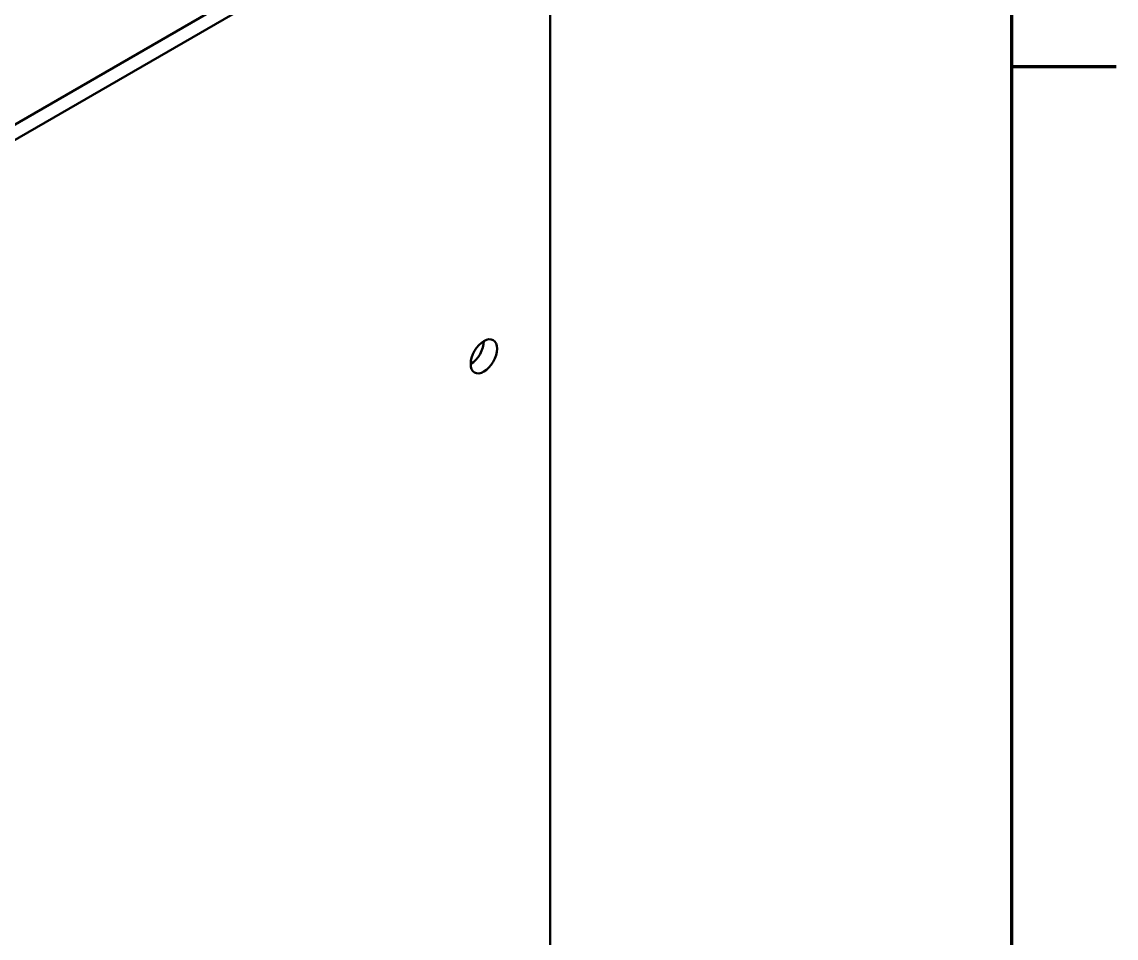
# Model space of a CAD drawing. Header units: millimetres. Extents: x 2121 to 4904, y 892 to 1933.
# Drawn here: x 3251.3 to 3335.5, y 1721 to 1791.4 of the extents above; entities that cross this region are included whole.
import ezdxf

# ---------------------------------------------------------------- set-up
doc = ezdxf.new("R2010")
doc.units = ezdxf.units.MM
doc.header["$LTSCALE"] = 1.8
doc.layers.add('경계(ISO)', color=7, linetype='Continuous', lineweight=70)
doc.layers.add('외형선(ISO)', color=7, linetype='Continuous', lineweight=50)

# ---------------------------------------------------------------- blocks, each defined once
blk = doc.blocks.new('경계 Default Border')
at = {"layer": '경계(ISO)'}
blk.add_line((584, 350), (587.9, 350), dxfattribs=at)
at = {"layer": '경계(ISO)', "flags": 128}
blk.add_lwpolyline([(10, 10), (10, 410), (584, 410), (584, 10), (10, 10)], dxfattribs=at)

msp = doc.modelspace()

# ---------------------------------------------------------------- linework, layer by layer
at = {"layer": '외형선(ISO)'}
for p, q in [((3291.958, 1674.365), (3291.958, 1805.756)), ((3285.212, 1803.405), (3158.888, 1730.471)), ((3286.231, 1802.817), (3159.906, 1729.883))]:
    msp.add_line(p, q, dxfattribs=at)
msp.add_ellipse((3286.867, 1765.707), major_axis=(0.72, 1.247), ratio=0.57735, dxfattribs=at)
msp.add_ellipse((3285.849, 1766.295), major_axis=(0.72, 1.247), ratio=0.57735, start_param=3.926991, end_param=5.497787, dxfattribs=at)

# ---------------------------------------------------------------- block references
at = {"xscale": 2.0655, "yscale": 2.0655, "zscale": 2.0655}
msp.add_blockref('경계 Default Border', (2121.178, 1065.062), dxfattribs=at)

doc.saveas('drawing.dxf')
